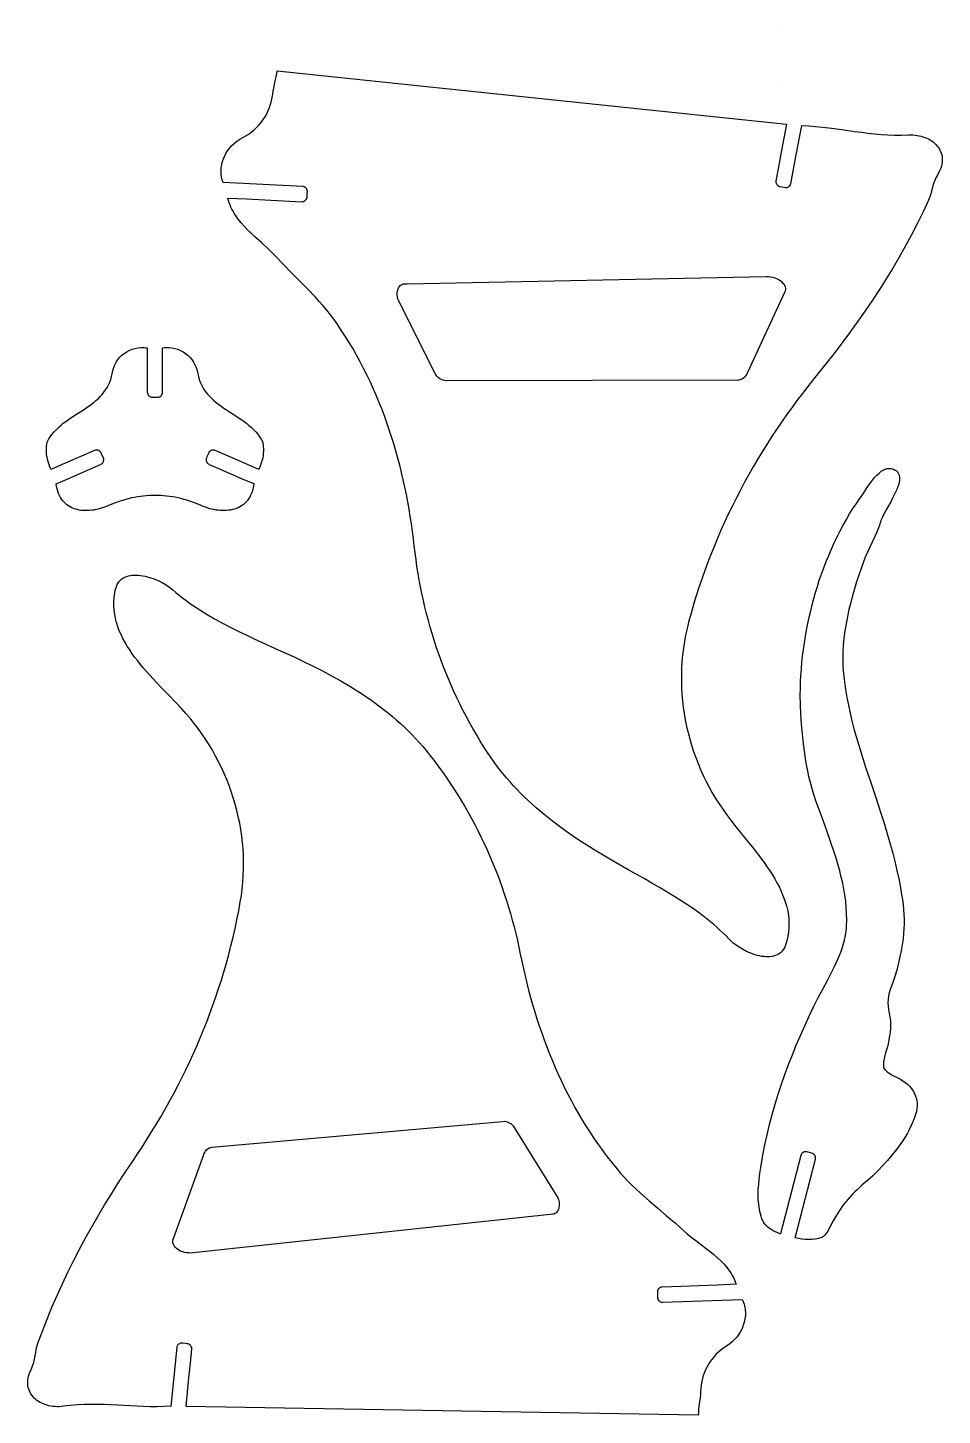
# Model space of a CAD drawing. Extents: x -246 to 461, y 7 to 279.
# Drawn here: x -246.1 to -69.6, y 7.1 to 275 of the extents above; entities that cross this region are included whole.
import ezdxf

# ---------------------------------------------------------------- set-up
doc = ezdxf.new("R2010")
doc.units = 0
doc.layers.add('Nível_Padrão', color=1, linetype='CONTINUOUS')

msp = doc.modelspace()

# ---------------------------------------------------------------- linework, layer by layer
at = {"layer": 'Nível_Padrão'}
for points in [[(-101.21, 275.04), (-101.22, 275.04)], [(-100.57, 264.1), (-100.58, 264.1)]]:
    msp.add_lwpolyline(points, dxfattribs=at)
for points in [[(-96.68, 256.14), (-95.34, 256.08), (-94.02, 255.99), (-92.72, 255.86), (-91.44, 255.72), (-88.92, 255.38), (-86.42, 255.03), (-85.17, 254.86), (-83.92, 254.7), (-82.65, 254.56), (-81.37, 254.45), (-80.07, 254.36), (-78.75, 254.31), (-77.41, 254.3), (-76.04, 254.34), (-75.62, 254.35), (-75.21, 254.34), (-74.81, 254.31), (-74.41, 254.26), (-74.02, 254.18), (-73.64, 254.09), (-73.27, 253.99), (-72.91, 253.86), (-72.56, 253.72), (-72.23, 253.56), (-71.91, 253.38), (-71.6, 253.19), (-71.32, 252.98), (-71.05, 252.76), (-70.8, 252.52), (-70.57, 252.27), (-70.36, 252), (-70.17, 251.72), (-70, 251.43), (-69.86, 251.13), (-69.75, 250.82), (-69.66, 250.49), (-69.59, 250.15), (-69.56, 249.81), (-69.55, 249.45), (-69.58, 249.09), (-69.63, 248.71), (-69.72, 248.33), (-69.84, 247.94), (-70, 247.54), (-70.19, 247.14), (-70.42, 246.73), (-70.62, 246.38), (-70.79, 246.04), (-70.94, 245.72), (-71.07, 245.39), (-71.28, 244.77), (-71.45, 244.17), (-71.6, 243.57), (-71.76, 242.98), (-71.95, 242.38), (-72.07, 242.07), (-72.2, 241.76), (-73.26, 239.5), (-74.36, 237.28), (-75.5, 235.08), (-76.67, 232.91), (-77.88, 230.76), (-79.12, 228.64), (-80.39, 226.55), (-81.7, 224.47), (-83.04, 222.42), (-84.42, 220.39), (-85.83, 218.38), (-87.27, 216.38), (-88.74, 214.39), (-90.25, 212.43), (-91.78, 210.47), (-93.35, 208.52), (-94.44, 207.17), (-95.52, 205.8), (-96.57, 204.43), (-97.61, 203.05), (-98.63, 201.67), (-99.62, 200.27), (-100.6, 198.86), (-101.56, 197.45), (-102.5, 196.03), (-103.42, 194.59), (-104.32, 193.15), (-105.2, 191.7), (-106.06, 190.23), (-106.91, 188.76), (-107.73, 187.28), (-108.53, 185.78), (-109.31, 184.28), (-110.07, 182.76), (-110.81, 181.24), (-111.53, 179.7), (-112.23, 178.15), (-112.9, 176.59), (-113.56, 175.01), (-114.2, 173.43), (-114.81, 171.83), (-115.41, 170.22), (-115.98, 168.6), (-116.53, 166.96), (-117.06, 165.32), (-117.57, 163.65), (-118.06, 161.98), (-118.52, 160.29), (-118.84, 159.03), (-119.11, 157.77), (-119.35, 156.51), (-119.54, 155.24), (-119.7, 153.97), (-119.82, 152.7), (-119.89, 151.43), (-119.93, 150.17), (-119.93, 148.9), (-119.9, 147.64), (-119.83, 146.37), (-119.72, 145.12), (-119.57, 143.87), (-119.39, 142.62), (-119.17, 141.38), (-118.92, 140.15), (-118.63, 138.93), (-118.31, 137.71), (-117.96, 136.51), (-117.57, 135.31), (-117.15, 134.13), (-116.69, 132.96), (-116.21, 131.8), (-115.69, 130.66), (-115.14, 129.53), (-114.56, 128.42), (-113.95, 127.32), (-113.31, 126.24), (-112.64, 125.17), (-111.94, 124.13), (-111.21, 123.11), (-110.46, 122.1), (-109.39, 120.75), (-108.29, 119.38), (-107.16, 117.99), (-106.03, 116.58), (-104.92, 115.15), (-103.84, 113.69), (-103.33, 112.96), (-102.83, 112.22), (-102.36, 111.47), (-101.9, 110.72), (-101.47, 109.96), (-101.07, 109.2), (-100.7, 108.43), (-100.37, 107.65), (-100.06, 106.87), (-99.8, 106.09), (-99.58, 105.29), (-99.4, 104.5), (-99.26, 103.69), (-99.18, 102.88), (-99.15, 102.07), (-99.16, 101.24), (-99.24, 100.42), (-99.37, 99.58), (-99.57, 98.74), (-99.69, 98.32), (-99.83, 97.89), (-99.98, 97.51), (-100.16, 97.17), (-100.37, 96.87), (-100.61, 96.6), (-100.87, 96.37), (-101.15, 96.17), (-101.45, 96.01), (-101.78, 95.88), (-102.12, 95.78), (-102.47, 95.7), (-102.84, 95.66), (-103.22, 95.64), (-103.61, 95.65), (-104.01, 95.69), (-104.42, 95.74), (-104.83, 95.82), (-105.25, 95.92), (-105.66, 96.04), (-106.08, 96.18), (-106.5, 96.34), (-106.91, 96.51), (-107.32, 96.69), (-108.12, 97.11), (-108.87, 97.56), (-109.57, 98.06), (-109.9, 98.31), (-110.21, 98.57), (-110.49, 98.84), (-110.76, 99.11), (-111.31, 99.68), (-111.89, 100.25), (-112.48, 100.8), (-113.08, 101.35), (-113.69, 101.88), (-114.32, 102.41), (-115.62, 103.44), (-116.96, 104.44), (-118.34, 105.4), (-119.75, 106.35), (-121.19, 107.26), (-122.65, 108.16), (-124.12, 109.04), (-125.6, 109.9), (-127.09, 110.75), (-130.06, 112.41), (-132.97, 114.06), (-134.72, 115.08), (-136.46, 116.13), (-138.19, 117.2), (-139.89, 118.31), (-141.57, 119.45), (-143.22, 120.64), (-144.84, 121.86), (-146.42, 123.12), (-147.2, 123.77), (-147.97, 124.43), (-148.73, 125.11), (-149.47, 125.79), (-150.21, 126.49), (-150.93, 127.2), (-151.64, 127.93), (-152.34, 128.67), (-153.02, 129.42), (-153.69, 130.19), (-154.35, 130.98), (-154.99, 131.78), (-155.61, 132.59), (-156.22, 133.42), (-156.81, 134.27), (-157.39, 135.13), (-158.12, 136.27), (-158.83, 137.42), (-159.52, 138.58), (-160.2, 139.75), (-160.85, 140.92), (-161.49, 142.1), (-162.11, 143.29), (-162.71, 144.48), (-163.29, 145.68), (-163.85, 146.89), (-164.39, 148.11), (-164.91, 149.33), (-165.42, 150.56), (-165.9, 151.79), (-166.37, 153.03), (-166.82, 154.28), (-167.25, 155.53), (-167.66, 156.79), (-168.05, 158.06), (-168.43, 159.33), (-168.78, 160.6), (-169.12, 161.89), (-169.44, 163.17), (-169.74, 164.47), (-170.03, 165.77), (-170.29, 167.07), (-170.54, 168.38), (-170.77, 169.69), (-170.98, 171.01), (-171.17, 172.34), (-171.34, 173.67), (-171.5, 175), (-171.67, 176.43), (-171.85, 177.85), (-172.05, 179.27), (-172.27, 180.7), (-172.5, 182.11), (-172.76, 183.53), (-173.03, 184.94), (-173.32, 186.35), (-173.63, 187.75), (-173.96, 189.15), (-174.3, 190.55), (-174.67, 191.93), (-175.05, 193.32), (-175.46, 194.69), (-175.88, 196.06), (-176.33, 197.42), (-176.79, 198.78), (-177.28, 200.12), (-177.79, 201.46), (-178.32, 202.79), (-178.87, 204.11), (-179.44, 205.41), (-180.03, 206.71), (-180.65, 208), (-181.29, 209.27), (-181.95, 210.54), (-182.63, 211.79), (-183.33, 213.03), (-184.06, 214.25), (-184.82, 215.46), (-185.59, 216.66), (-186.39, 217.84), (-187.03, 218.74), (-187.7, 219.62), (-188.4, 220.48), (-189.11, 221.33), (-189.85, 222.17), (-190.6, 223), (-192.14, 224.62), (-193.71, 226.22), (-195.28, 227.8), (-196.82, 229.38), (-198.33, 230.96), (-198.95, 231.61), (-199.6, 232.25), (-200.96, 233.5), (-202.34, 234.76), (-203.03, 235.4), (-203.69, 236.05), (-204.33, 236.71), (-204.94, 237.4), (-205.51, 238.11), (-206.03, 238.84), (-206.27, 239.22), (-206.49, 239.61), (-206.71, 240), (-206.9, 240.41), (-207.08, 240.82), (-207.24, 241.25), (-207.37, 241.68), (-207.49, 242.13), (-203.87, 241.98), (-200.33, 241.81), (-196.8, 241.63), (-193.22, 241.45), (-193.04, 241.46), (-192.87, 241.5), (-192.67, 241.59), (-192.49, 241.72), (-192.37, 241.87), (-192.27, 242.04), (-192.23, 242.16), (-192.2, 242.29), (-192.18, 242.54), (-192.16, 242.98), (-192.14, 243.42), (-192.17, 243.63), (-192.24, 243.83), (-192.37, 244.04), (-192.45, 244.13), (-192.55, 244.2), (-192.76, 244.32), (-192.87, 244.36), (-193, 244.38), (-208.42, 245.15), (-208.53, 245.46), (-208.62, 245.78), (-208.7, 246.09), (-208.75, 246.41), (-208.79, 246.73), (-208.81, 247.05), (-208.82, 247.37), (-208.81, 247.69), (-208.78, 248.01), (-208.74, 248.33), (-208.68, 248.64), (-208.61, 248.95), (-208.42, 249.57), (-208.18, 250.17), (-207.88, 250.74), (-207.54, 251.29), (-207.15, 251.82), (-206.72, 252.31), (-206.25, 252.76), (-205.74, 253.17), (-205.21, 253.54), (-204.64, 253.85), (-204.05, 254.17), (-203.48, 254.52), (-202.94, 254.91), (-202.43, 255.33), (-201.95, 255.78), (-201.5, 256.26), (-201.07, 256.77), (-200.68, 257.3), (-200.32, 257.86), (-200, 258.43), (-199.71, 259.03), (-199.45, 259.64), (-199.24, 260.27), (-199.06, 260.92), (-198.93, 261.58), (-198.83, 262.24), (-198.75, 262.81), (-198.65, 263.37), (-198.4, 264.48), (-198.27, 265.02), (-198.16, 265.58), (-198.07, 266.14), (-198.01, 266.71), (-99.63, 256.45), (-100.65, 250.99), (-101.18, 248.2), (-101.69, 245.42), (-101.7, 245.31), (-101.68, 245.2), (-101.63, 245), (-101.58, 244.89), (-101.52, 244.8), (-101.37, 244.63), (-101.2, 244.5), (-101.1, 244.45), (-101, 244.41), (-100.55, 244.32), (-100.09, 244.23), (-99.8, 244.19), (-99.66, 244.19), (-99.52, 244.22), (-99.39, 244.26), (-99.28, 244.31), (-99.17, 244.38), (-99.07, 244.46), (-98.91, 244.65), (-98.85, 244.76), (-98.81, 244.88), (-97.75, 250.51), (-96.69, 256.15), (-96.69, 256.14), (-96.68, 256.15), (-96.67, 256.16), (-96.68, 256.14)], [(-167.45, 208.26), (-174.63, 222.53), (-174.64, 222.57), (-174.72, 222.84), (-174.77, 223.11), (-174.8, 223.38), (-174.81, 223.65), (-174.79, 223.91), (-174.76, 224.15), (-174.71, 224.39), (-174.63, 224.62), (-174.54, 224.82), (-174.43, 225.01), (-174.3, 225.17), (-174.15, 225.32), (-173.98, 225.43), (-173.8, 225.52), (-173.6, 225.57), (-173.39, 225.59), (-172.88, 225.6), (-103.55, 227), (-103.11, 226.99), (-102.69, 226.94), (-102.28, 226.86), (-101.89, 226.75), (-101.53, 226.61), (-101.19, 226.45), (-100.88, 226.26), (-100.61, 226.04), (-100.37, 225.81), (-100.17, 225.57), (-100.02, 225.31), (-99.91, 225.04), (-99.85, 224.76), (-99.84, 224.47), (-99.89, 224.18), (-99.99, 223.89), (-107.16, 208.45), (-107.31, 208.17), (-107.48, 207.9), (-107.67, 207.66), (-107.88, 207.44), (-108.11, 207.26), (-108.37, 207.12), (-108.64, 207.03), (-108.78, 207.01), (-108.92, 207), (-165.3, 206.89), (-165.63, 206.92), (-165.96, 206.99), (-166.27, 207.11), (-166.56, 207.26), (-166.83, 207.46), (-167.07, 207.7), (-167.28, 207.96), (-167.45, 208.26)], [(-218.53, 8.86), (-219.87, 8.8), (-221.19, 8.78), (-222.5, 8.79), (-223.78, 8.83), (-226.32, 8.94), (-228.84, 9.08), (-230.11, 9.14), (-231.37, 9.18), (-232.65, 9.21), (-233.93, 9.22), (-235.23, 9.19), (-236.55, 9.12), (-237.89, 9.02), (-239.25, 8.86), (-239.66, 8.81), (-240.07, 8.79), (-240.48, 8.78), (-240.88, 8.8), (-241.28, 8.84), (-241.66, 8.9), (-242.04, 8.97), (-242.41, 9.07), (-242.77, 9.18), (-243.11, 9.31), (-243.45, 9.46), (-243.77, 9.62), (-244.07, 9.81), (-244.36, 10), (-244.63, 10.22), (-244.88, 10.45), (-245.11, 10.7), (-245.32, 10.96), (-245.51, 11.23), (-245.68, 11.52), (-245.82, 11.82), (-245.94, 12.14), (-246.03, 12.47), (-246.1, 12.81), (-246.14, 13.17), (-246.14, 13.53), (-246.12, 13.91), (-246.06, 14.3), (-245.98, 14.7), (-245.85, 15.11), (-245.7, 15.53), (-245.51, 15.95), (-245.34, 16.32), (-245.2, 16.67), (-245.08, 17.01), (-244.98, 17.34), (-244.82, 17.98), (-244.71, 18.6), (-244.61, 19.2), (-244.5, 19.81), (-244.36, 20.42), (-244.27, 20.73), (-244.17, 21.05), (-243.3, 23.4), (-242.4, 25.71), (-241.46, 28), (-240.48, 30.27), (-239.46, 32.51), (-238.41, 34.73), (-237.32, 36.93), (-236.2, 39.1), (-235.04, 41.27), (-233.85, 43.41), (-232.62, 45.54), (-231.36, 47.65), (-230.06, 49.76), (-228.74, 51.85), (-227.38, 53.93), (-225.98, 56.01), (-225.01, 57.45), (-224.06, 58.9), (-223.13, 60.36), (-222.22, 61.83), (-221.32, 63.3), (-220.45, 64.77), (-219.6, 66.26), (-218.76, 67.75), (-217.95, 69.25), (-217.16, 70.76), (-216.39, 72.28), (-215.64, 73.8), (-214.91, 75.33), (-214.2, 76.87), (-213.51, 78.42), (-212.84, 79.98), (-212.19, 81.55), (-211.57, 83.12), (-210.96, 84.71), (-210.38, 86.3), (-209.82, 87.91), (-209.28, 89.52), (-208.76, 91.15), (-208.26, 92.78), (-207.79, 94.42), (-207.34, 96.08), (-206.91, 97.75), (-206.5, 99.42), (-206.12, 101.11), (-205.75, 102.81), (-205.41, 104.52), (-205.1, 106.24), (-204.89, 107.52), (-204.73, 108.8), (-204.6, 110.09), (-204.52, 111.36), (-204.47, 112.64), (-204.47, 113.92), (-204.5, 115.19), (-204.57, 116.45), (-204.68, 117.72), (-204.82, 118.97), (-205.01, 120.22), (-205.22, 121.46), (-205.48, 122.7), (-205.77, 123.92), (-206.09, 125.14), (-206.45, 126.34), (-206.84, 127.54), (-207.27, 128.72), (-207.73, 129.89), (-208.22, 131.04), (-208.74, 132.18), (-209.29, 133.31), (-209.88, 134.42), (-210.49, 135.52), (-211.14, 136.59), (-211.81, 137.65), (-212.51, 138.69), (-213.25, 139.72), (-214.01, 140.72), (-214.79, 141.7), (-215.61, 142.65), (-216.45, 143.59), (-217.62, 144.84), (-218.85, 146.11), (-220.09, 147.39), (-221.34, 148.7), (-222.57, 150.03), (-223.77, 151.39), (-224.34, 152.08), (-224.9, 152.77), (-225.44, 153.47), (-225.96, 154.18), (-226.45, 154.9), (-226.92, 155.63), (-227.35, 156.36), (-227.76, 157.1), (-228.12, 157.86), (-228.46, 158.62), (-228.75, 159.39), (-228.99, 160.17), (-229.2, 160.96), (-229.35, 161.76), (-229.46, 162.57), (-229.51, 163.39), (-229.51, 164.22), (-229.44, 165.06), (-229.32, 165.91), (-229.24, 166.35), (-229.14, 166.78), (-229.02, 167.17), (-228.87, 167.53), (-228.68, 167.85), (-228.47, 168.14), (-228.23, 168.39), (-227.97, 168.61), (-227.68, 168.8), (-227.37, 168.96), (-227.04, 169.09), (-226.7, 169.19), (-226.33, 169.27), (-225.96, 169.32), (-225.57, 169.34), (-225.16, 169.34), (-224.75, 169.32), (-224.34, 169.28), (-223.91, 169.21), (-223.49, 169.13), (-223.06, 169.03), (-222.63, 168.91), (-222.2, 168.78), (-221.78, 168.63), (-220.95, 168.28), (-220.16, 167.9), (-219.42, 167.47), (-219.07, 167.24), (-218.74, 167.01), (-218.43, 166.77), (-218.15, 166.52), (-217.54, 166), (-216.92, 165.48), (-216.29, 164.98), (-215.64, 164.49), (-214.98, 164.01), (-214.31, 163.54), (-212.93, 162.63), (-211.5, 161.75), (-210.05, 160.91), (-208.56, 160.09), (-207.05, 159.3), (-205.52, 158.54), (-203.97, 157.79), (-202.42, 157.06), (-200.86, 156.35), (-197.76, 154.94), (-194.72, 153.55), (-192.88, 152.69), (-191.06, 151.8), (-189.25, 150.88), (-187.46, 149.92), (-185.68, 148.93), (-183.94, 147.89), (-182.22, 146.82), (-180.53, 145.7), (-179.7, 145.12), (-178.87, 144.52), (-178.06, 143.92), (-177.26, 143.3), (-176.47, 142.67), (-175.68, 142.02), (-174.91, 141.36), (-174.16, 140.68), (-173.41, 139.99), (-172.68, 139.28), (-171.95, 138.56), (-171.25, 137.82), (-170.55, 137.06), (-169.88, 136.29), (-169.21, 135.49), (-168.56, 134.68), (-167.74, 133.61), (-166.93, 132.52), (-166.13, 131.43), (-165.36, 130.33), (-164.61, 129.22), (-163.87, 128.1), (-163.15, 126.97), (-162.45, 125.83), (-161.77, 124.68), (-161.11, 123.53), (-160.46, 122.37), (-159.83, 121.19), (-159.23, 120.02), (-158.63, 118.83), (-158.06, 117.63), (-157.51, 116.43), (-156.97, 115.22), (-156.45, 114), (-155.95, 112.77), (-155.46, 111.54), (-155, 110.3), (-154.55, 109.05), (-154.12, 107.8), (-153.71, 106.53), (-153.31, 105.26), (-152.93, 103.99), (-152.58, 102.7), (-152.23, 101.41), (-151.91, 100.12), (-151.6, 98.81), (-151.31, 97.51), (-151.04, 96.19), (-150.75, 94.78), (-150.44, 93.38), (-150.12, 91.98), (-149.78, 90.59), (-149.42, 89.19), (-149.05, 87.8), (-148.65, 86.42), (-148.24, 85.04), (-147.81, 83.67), (-147.36, 82.31), (-146.9, 80.95), (-146.41, 79.6), (-145.91, 78.25), (-145.39, 76.92), (-144.84, 75.59), (-144.28, 74.27), (-143.7, 72.96), (-143.1, 71.67), (-142.48, 70.38), (-141.84, 69.1), (-141.17, 67.84), (-140.49, 66.58), (-139.79, 65.34), (-139.06, 64.11), (-138.32, 62.9), (-137.55, 61.7), (-136.76, 60.51), (-135.95, 59.34), (-135.12, 58.18), (-134.26, 57.04), (-133.38, 55.91), (-132.48, 54.81), (-131.77, 53.97), (-131.02, 53.15), (-130.26, 52.35), (-129.47, 51.57), (-128.66, 50.79), (-127.84, 50.04), (-126.17, 48.55), (-124.47, 47.1), (-122.77, 45.66), (-121.09, 44.22), (-119.45, 42.77), (-118.78, 42.18), (-118.07, 41.6), (-116.61, 40.47), (-115.12, 39.34), (-114.39, 38.76), (-113.67, 38.17), (-112.97, 37.56), (-112.31, 36.93), (-111.68, 36.28), (-111.1, 35.59), (-110.83, 35.24), (-110.57, 34.87), (-110.32, 34.49), (-110.09, 34.11), (-109.88, 33.71), (-109.69, 33.3), (-109.51, 32.88), (-109.35, 32.44), (-112.97, 32.27), (-116.52, 32.14), (-120.05, 32.01), (-123.63, 31.88), (-123.81, 31.86), (-123.97, 31.8), (-124.17, 31.69), (-124.33, 31.54), (-124.45, 31.39), (-124.52, 31.21), (-124.56, 31.09), (-124.57, 30.96), (-124.57, 30.7), (-124.55, 30.26), (-124.53, 29.83), (-124.49, 29.62), (-124.4, 29.42), (-124.26, 29.23), (-124.17, 29.15), (-124.06, 29.08), (-123.84, 28.98), (-123.73, 28.95), (-123.6, 28.94), (-108.17, 29.51), (-108.03, 29.21), (-107.91, 28.91), (-107.81, 28.6), (-107.72, 28.28), (-107.66, 27.97), (-107.61, 27.65), (-107.58, 27.33), (-107.56, 27.02), (-107.56, 26.7), (-107.57, 26.38), (-107.6, 26.06), (-107.65, 25.74), (-107.78, 25.11), (-107.97, 24.5), (-108.22, 23.9), (-108.51, 23.32), (-108.85, 22.76), (-109.24, 22.24), (-109.67, 21.75), (-110.14, 21.29), (-110.64, 20.88), (-111.18, 20.52), (-111.74, 20.15), (-112.27, 19.75), (-112.77, 19.31), (-113.25, 18.85), (-113.69, 18.36), (-114.1, 17.84), (-114.48, 17.3), (-114.82, 16.74), (-115.13, 16.15), (-115.4, 15.55), (-115.64, 14.93), (-115.84, 14.3), (-116, 13.65), (-116.12, 12.99), (-116.2, 12.33), (-116.23, 11.65), (-116.26, 11.08), (-116.32, 10.51), (-116.47, 9.39), (-116.55, 8.83), (-116.61, 8.27), (-116.65, 7.71), (-116.66, 7.13), (-215.57, 8.81), (-215.02, 14.34), (-214.74, 17.16), (-214.47, 19.98), (-214.47, 20.08), (-214.49, 20.19), (-214.57, 20.39), (-214.62, 20.49), (-214.69, 20.58), (-214.85, 20.74), (-215.04, 20.85), (-215.14, 20.89), (-215.24, 20.92), (-215.7, 20.97), (-216.17, 21.02), (-216.46, 21.03), (-216.6, 21.02), (-216.74, 20.98), (-216.86, 20.93), (-216.97, 20.87), (-217.07, 20.79), (-217.16, 20.7), (-217.3, 20.5), (-217.35, 20.39), (-217.38, 20.26), (-217.95, 14.56), (-218.52, 8.85), (-218.52, 8.86), (-218.53, 8.85), (-218.53, 8.84), (-218.53, 8.86)], [(-152.19, 62.71), (-143.79, 49.11), (-143.78, 49.08), (-143.68, 48.81), (-143.6, 48.55), (-143.55, 48.28), (-143.52, 48.02), (-143.51, 47.76), (-143.52, 47.51), (-143.56, 47.26), (-143.61, 47.04), (-143.69, 46.82), (-143.78, 46.63), (-143.9, 46.45), (-144.03, 46.3), (-144.19, 46.17), (-144.36, 46.07), (-144.55, 45.99), (-144.76, 45.95), (-145.27, 45.9), (-214.21, 38.49), (-214.65, 38.46), (-215.08, 38.47), (-215.5, 38.51), (-215.89, 38.59), (-216.27, 38.7), (-216.62, 38.83), (-216.94, 39), (-217.23, 39.18), (-217.49, 39.39), (-217.7, 39.62), (-217.88, 39.86), (-218.01, 40.13), (-218.1, 40.4), (-218.13, 40.68), (-218.11, 40.97), (-218.03, 41.27), (-212.23, 57.28), (-212.11, 57.57), (-211.96, 57.85), (-211.79, 58.11), (-211.6, 58.35), (-211.39, 58.55), (-211.15, 58.71), (-210.89, 58.82), (-210.75, 58.86), (-210.6, 58.88), (-154.45, 63.88), (-154.11, 63.89), (-153.78, 63.84), (-153.46, 63.75), (-153.16, 63.62), (-152.88, 63.45), (-152.62, 63.24), (-152.39, 62.99), (-152.19, 62.71)]]:
    msp.add_lwpolyline(points, close=True, dxfattribs=at)
for points in [[(-223.06, 213.22), (-223.06, 204.67, 0.414214), (-222.08, 203.69), (-221.1, 203.69, 0.414214), (-220.12, 204.67), (-220.12, 213.24), (-219.81, 213.27), (-219.5, 213.3), (-218.9, 213.3), (-218.3, 213.24), (-217.73, 213.13), (-217.18, 212.96), (-216.65, 212.74), (-216.14, 212.48), (-215.67, 212.17), (-215.23, 211.81), (-214.82, 211.41), (-214.45, 210.97), (-214.13, 210.49), (-213.85, 209.97), (-213.62, 209.43), (-213.44, 208.85), (-213.37, 208.55), (-213.31, 208.24), (-213.2, 207.67), (-213.05, 207.12), (-212.85, 206.59), (-212.62, 206.09), (-212.36, 205.6), (-212.06, 205.12), (-211.73, 204.67), (-211.38, 204.24), (-211.01, 203.82), (-210.62, 203.43), (-210.2, 203.05), (-209.78, 202.68), (-209.34, 202.34), (-208.89, 202.01), (-208.44, 201.7), (-207.98, 201.41), (-206.96, 200.78), (-205.93, 200.12), (-204.9, 199.42), (-204.39, 199.05), (-203.9, 198.67), (-203.42, 198.27), (-202.96, 197.87), (-202.52, 197.44), (-202.11, 197), (-201.72, 196.54), (-201.36, 196.06), (-201.04, 195.57), (-200.75, 195.05), (-200.66, 194.16), (-200.64, 193.72), (-200.64, 193.28), (-200.66, 192.84), (-200.71, 192.41), (-200.78, 191.98), (-200.9, 191.56), (-201.04, 191.05), (-201.04, 191.04), (-201.27, 190.39), (-201.5, 189.75), (-205.77, 191.61), (-210.05, 193.46), (-210.15, 193.49), (-210.26, 193.5), (-210.47, 193.49), (-210.6, 193.47), (-210.72, 193.42), (-210.83, 193.36), (-210.94, 193.29), (-211.09, 193.14), (-211.2, 192.96), (-211.55, 192.16), (-211.65, 191.92), (-211.68, 191.8), (-211.7, 191.67), (-211.69, 191.48), (-211.64, 191.29), (-211.54, 191.09), (-211.4, 190.92), (-211.27, 190.81), (-211.11, 190.72), (-208.96, 189.79), (-206.78, 188.84), (-204.61, 187.9), (-202.48, 187.03), (-202.55, 186.52), (-202.65, 186.04), (-202.77, 185.59), (-202.92, 185.17), (-203.1, 184.77), (-203.29, 184.4), (-203.51, 184.06), (-203.74, 183.74), (-204, 183.45), (-204.27, 183.19), (-204.56, 182.95), (-204.87, 182.73), (-205.19, 182.54), (-205.52, 182.37), (-205.87, 182.23), (-206.23, 182.1), (-206.6, 182), (-206.97, 181.92), (-207.36, 181.86), (-207.75, 181.82), (-208.15, 181.8), (-208.56, 181.8), (-208.97, 181.82), (-209.38, 181.86), (-209.79, 181.91), (-210.2, 181.99), (-210.62, 182.08), (-211.03, 182.18), (-211.44, 182.31), (-211.85, 182.45), (-212.25, 182.6), (-212.64, 182.77), (-213.75, 183.23), (-214.31, 183.44), (-214.86, 183.64), (-215.42, 183.81), (-215.98, 183.98), (-216.54, 184.12), (-217.1, 184.25), (-217.66, 184.37), (-218.22, 184.47), (-218.78, 184.55), (-219.34, 184.62), (-219.9, 184.67), (-220.46, 184.71), (-221.02, 184.74), (-221.59, 184.74), (-222.15, 184.73), (-222.71, 184.71), (-223.27, 184.67), (-223.83, 184.62), (-224.4, 184.55), (-224.96, 184.46), (-225.52, 184.36), (-226.08, 184.25), (-227.2, 183.97), (-228.31, 183.63), (-229.42, 183.24), (-230.53, 182.78), (-230.93, 182.61), (-231.33, 182.46), (-231.74, 182.32), (-232.15, 182.2), (-232.56, 182.09), (-232.97, 182), (-233.38, 181.92), (-233.8, 181.86), (-234.21, 181.82), (-234.61, 181.8), (-235.01, 181.8), (-235.41, 181.82), (-235.8, 181.85), (-236.19, 181.91), (-236.56, 181.99), (-236.93, 182.09), (-237.28, 182.21), (-237.63, 182.35), (-237.96, 182.52), (-238.27, 182.71), (-238.58, 182.92), (-238.86, 183.16), (-239.13, 183.42), (-239.39, 183.71), (-239.62, 184.02), (-239.83, 184.36), (-240.03, 184.73), (-240.2, 185.12), (-240.34, 185.55), (-240.47, 186), (-240.56, 186.48), (-240.64, 186.99), (-238.51, 187.9), (-236.33, 188.86), (-231.96, 190.77), (-231.87, 190.83), (-231.79, 190.9), (-231.65, 191.06), (-231.58, 191.17), (-231.53, 191.29), (-231.5, 191.42), (-231.48, 191.54), (-231.48, 191.76), (-231.54, 191.96), (-231.88, 192.76), (-231.97, 192.97), (-232.03, 193.07), (-232.1, 193.16), (-232.24, 193.29), (-232.4, 193.39), (-232.58, 193.46), (-232.77, 193.5), (-232.95, 193.5), (-233.04, 193.49), (-233.13, 193.46), (-235.29, 192.53), (-237.46, 191.59), (-241.68, 189.75), (-242.06, 190.82), (-242.14, 191.03), (-242.14, 191.05), (-242.32, 191.73), (-242.42, 192.13), (-242.49, 192.54), (-242.53, 192.95), (-242.54, 193.36), (-242.53, 193.77), (-242.5, 194.19), (-242.42, 195.02), (-242.14, 195.54), (-241.82, 196.04), (-241.46, 196.52), (-241.07, 196.99), (-240.66, 197.43), (-240.22, 197.86), (-239.76, 198.27), (-239.28, 198.66), (-238.78, 199.04), (-238.28, 199.41), (-237.25, 200.12), (-236.21, 200.78), (-235.2, 201.41), (-234.74, 201.7), (-234.28, 202.01), (-233.84, 202.34), (-233.4, 202.68), (-232.97, 203.05), (-232.56, 203.42), (-232.17, 203.82), (-231.79, 204.24), (-231.44, 204.67), (-231.12, 205.12), (-230.82, 205.59), (-230.55, 206.09), (-230.32, 206.59), (-230.13, 207.12), (-229.97, 207.67), (-229.86, 208.24), (-229.8, 208.55), (-229.73, 208.85), (-229.55, 209.43), (-229.32, 209.97), (-229.04, 210.49), (-228.72, 210.97), (-228.36, 211.41), (-227.95, 211.8), (-227.51, 212.16), (-227.04, 212.47), (-226.54, 212.74), (-226.01, 212.95), (-225.45, 213.12), (-224.88, 213.23), (-224.29, 213.28), (-223.68, 213.28), (-223.37, 213.26), (-223.06, 213.22)], [(-97.95, 41.41), (-94.03, 56.55, 0.414214), (-94.74, 57.74), (-95.69, 57.99, 0.414214), (-96.88, 57.28), (-100.8, 42.16), (-100.89, 42.19), (-101.33, 42.35), (-101.76, 42.54), (-102.18, 42.75), (-102.58, 42.99), (-102.95, 43.25), (-103.3, 43.54), (-103.62, 43.86), (-103.91, 44.21), (-104.04, 44.4), (-104.16, 44.6), (-104.28, 44.84), (-104.38, 45.09), (-104.52, 45.55), (-104.65, 46), (-104.76, 46.46), (-104.85, 46.93), (-104.93, 47.4), (-104.99, 47.87), (-105.07, 48.81), (-105.09, 49.76), (-105.07, 50.71), (-105, 51.66), (-104.91, 52.6), (-104.75, 53.79), (-104.57, 54.98), (-104.17, 57.34), (-103.79, 59.33), (-103.36, 61.3), (-102.9, 63.27), (-102.38, 65.23), (-101.83, 67.18), (-101.24, 69.11), (-100.61, 71.04), (-99.94, 72.95), (-99.24, 74.86), (-98.5, 76.75), (-97.73, 78.62), (-96.94, 80.48), (-96.11, 82.33), (-95.26, 84.16), (-94.39, 85.97), (-93.49, 87.77), (-92.63, 89.43), (-91.73, 91.09), (-90.85, 92.77), (-90.43, 93.62), (-90.02, 94.47), (-89.64, 95.33), (-89.29, 96.2), (-88.96, 97.08), (-88.68, 97.97), (-88.44, 98.86), (-88.25, 99.77), (-88.11, 100.69), (-88.07, 101.16), (-88.04, 101.63), (-88, 102.82), (-88.02, 104.01), (-88.09, 105.2), (-88.2, 106.38), (-88.36, 107.56), (-88.55, 108.73), (-88.78, 109.9), (-89.04, 111.06), (-89.34, 112.22), (-89.65, 113.37), (-89.99, 114.52), (-90.35, 115.66), (-91.11, 117.92), (-91.9, 120.15), (-92.9, 122.86), (-93.4, 124.23), (-93.88, 125.6), (-94.34, 126.98), (-94.76, 128.37), (-95.14, 129.77), (-95.31, 130.47), (-95.46, 131.17), (-95.81, 133.03), (-96.11, 134.9), (-96.36, 136.79), (-96.57, 138.69), (-96.73, 140.59), (-96.85, 142.48), (-96.92, 144.38), (-96.96, 146.26), (-96.95, 147.49), (-96.92, 148.74), (-96.85, 149.98), (-96.76, 151.24), (-96.65, 152.49), (-96.51, 153.75), (-96.35, 155.01), (-96.17, 156.26), (-95.96, 157.51), (-95.74, 158.75), (-95.49, 159.99), (-95.23, 161.22), (-94.95, 162.43), (-94.65, 163.64), (-94.34, 164.83), (-94.02, 166), (-93.67, 167.17), (-93.29, 168.36), (-92.88, 169.56), (-92.44, 170.76), (-91.98, 171.97), (-91.48, 173.17), (-90.97, 174.37), (-90.43, 175.56), (-89.87, 176.73), (-89.29, 177.88), (-88.69, 179.01), (-88.07, 180.11), (-87.44, 181.18), (-86.8, 182.21), (-86.14, 183.2), (-85.47, 184.14), (-84.85, 185.05), (-84.16, 186.09), (-83.8, 186.63), (-83.42, 187.16), (-83.02, 187.69), (-82.61, 188.19), (-82.19, 188.65), (-81.76, 189.06), (-81.54, 189.24), (-81.32, 189.4), (-81.09, 189.55), (-80.86, 189.68), (-80.63, 189.78), (-80.4, 189.87), (-80.16, 189.92), (-79.92, 189.95), (-79.68, 189.96), (-79.44, 189.93), (-79.19, 189.88), (-78.94, 189.79), (-78.65, 189.64), (-78.4, 189.47), (-78.2, 189.27), (-78.04, 189.04), (-77.92, 188.8), (-77.85, 188.53), (-77.81, 188.25), (-77.8, 187.95), (-77.82, 187.63), (-77.88, 187.3), (-77.96, 186.96), (-78.07, 186.6), (-78.19, 186.24), (-78.34, 185.86), (-78.69, 185.09), (-79.08, 184.31), (-79.5, 183.52), (-80.36, 181.96), (-80.76, 181.23), (-81.1, 180.53), (-81.39, 179.89), (-81.5, 179.59), (-81.58, 179.31), (-81.7, 178.92), (-81.84, 178.5), (-82.19, 177.62), (-82.61, 176.69), (-83.07, 175.72), (-84, 173.76), (-84.42, 172.8), (-84.78, 171.89), (-85.22, 170.63), (-85.66, 169.35), (-86.08, 168.05), (-86.49, 166.73), (-86.87, 165.4), (-87.23, 164.05), (-87.57, 162.69), (-87.87, 161.33), (-88.13, 159.95), (-88.36, 158.57), (-88.54, 157.18), (-88.67, 155.8), (-88.75, 154.42), (-88.77, 153.03), (-88.76, 152.35), (-88.74, 151.66), (-88.69, 150.97), (-88.63, 150.29), (-88.46, 148.77), (-88.24, 147.24), (-87.98, 145.73), (-87.68, 144.21), (-87.35, 142.71), (-86.99, 141.2), (-86.6, 139.7), (-86.18, 138.21), (-85.74, 136.72), (-85.29, 135.23), (-84.35, 132.27), (-83.37, 129.34), (-82.4, 126.43), (-81.4, 123.39), (-80.91, 121.86), (-80.43, 120.33), (-79.97, 118.78), (-79.53, 117.24), (-79.12, 115.69), (-78.74, 114.14), (-78.31, 112.3), (-77.9, 110.45), (-77.54, 108.58), (-77.39, 107.64), (-77.25, 106.7), (-77.13, 105.76), (-77.04, 104.81), (-76.97, 103.87), (-76.93, 102.92), (-76.93, 101.97), (-76.96, 101.03), (-77.03, 100.08), (-77.13, 99.14), (-77.3, 97.97), (-77.5, 96.8), (-77.72, 95.64), (-77.98, 94.49), (-78.27, 93.35), (-78.6, 92.21), (-78.96, 91.09), (-79.38, 89.98), (-79.6, 89.35), (-79.78, 88.71), (-79.92, 88.07), (-80, 87.42), (-80.04, 86.77), (-80.02, 86.11), (-79.94, 85.45), (-79.88, 85.12), (-79.81, 84.8), (-79.72, 84.43), (-79.65, 84.05), (-79.6, 83.68), (-79.56, 83.31), (-79.53, 82.57), (-79.55, 81.82), (-79.62, 81.08), (-79.72, 80.34), (-79.85, 79.6), (-80.01, 78.87), (-80.15, 78.29), (-80.32, 77.72), (-80.49, 77.14), (-80.66, 76.57), (-80.79, 75.99), (-80.89, 75.4), (-80.91, 75.1), (-80.92, 74.81), (-80.91, 74.5), (-80.88, 74.2), (-80.61, 73.87), (-80.32, 73.58), (-80.01, 73.32), (-79.68, 73.09), (-79.33, 72.87), (-78.96, 72.67), (-78.16, 72.28), (-77.64, 72.01), (-77.15, 71.72), (-76.7, 71.4), (-76.28, 71.05), (-75.89, 70.67), (-75.55, 70.27), (-75.24, 69.85), (-74.98, 69.4), (-74.76, 68.94), (-74.59, 68.45), (-74.48, 67.95), (-74.41, 67.44), (-74.4, 66.9), (-74.44, 66.36), (-74.54, 65.8), (-74.71, 65.23), (-75, 64.43), (-75.29, 63.67), (-75.6, 62.95), (-75.93, 62.26), (-76.29, 61.59), (-76.68, 60.93), (-77.1, 60.27), (-77.56, 59.6), (-78.4, 58.47), (-79.26, 57.37), (-80.15, 56.31), (-81.06, 55.3), (-82.01, 54.31), (-82.98, 53.35), (-84, 52.43), (-85.05, 51.53), (-85.53, 51.11), (-86, 50.68), (-86.46, 50.24), (-86.9, 49.79), (-87.33, 49.32), (-87.75, 48.84), (-88.15, 48.35), (-88.54, 47.86), (-88.92, 47.35), (-89.29, 46.83), (-89.98, 45.77), (-90.62, 44.68), (-91.2, 43.58), (-91.5, 42.99), (-91.66, 42.7), (-91.83, 42.41), (-92.01, 42.15), (-92.22, 41.9), (-92.45, 41.68), (-92.7, 41.5), (-92.79, 41.46, -0.152662), (-97.98, 41.42), (-97.95, 41.41)]]:
    msp.add_lwpolyline(points, format="xyb", close=True, dxfattribs=at)

doc.saveas('drawing.dxf')
